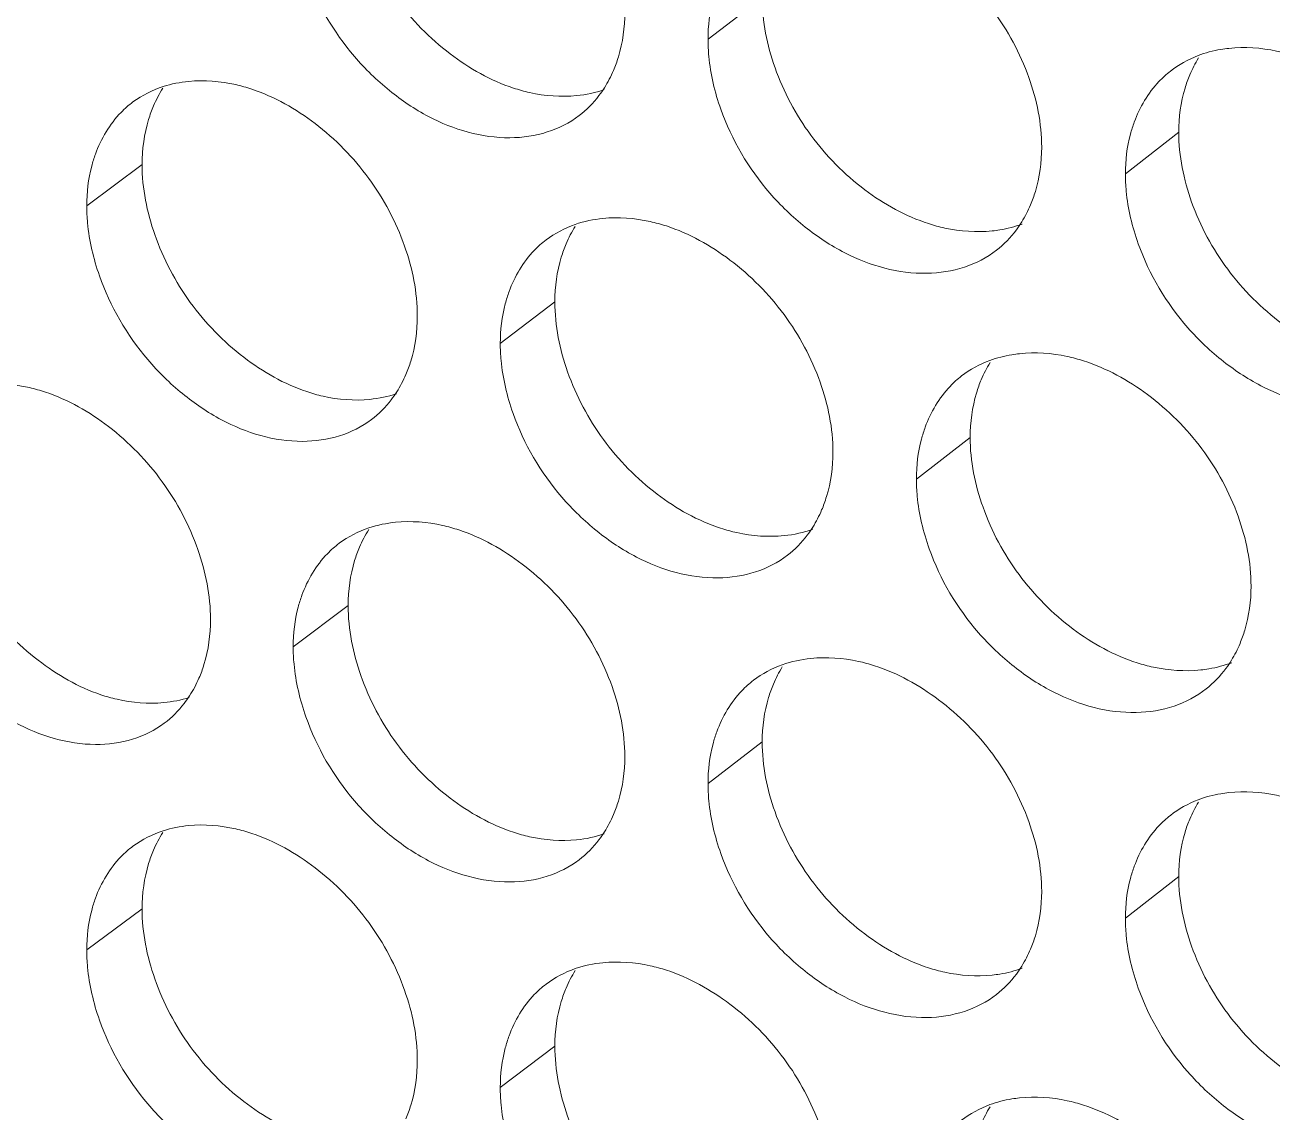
# Model space of a CAD drawing. Header units: millimetres. Extents: x 1177 to 4147, y 93 to 2194.
# Drawn here: x 2665.3 to 2678.5, y 722.42 to 733.92 of the extents above; entities that cross this region are included whole.
import ezdxf

# ---------------------------------------------------------------- set-up
doc = ezdxf.new("R2010")
doc.units = ezdxf.units.MM
doc.header["$LTSCALE"] = 0.1
doc.layers.get('0').update_dxf_attribs({"lineweight": 13})
doc.layers.add('标注', color=251, linetype='Continuous', lineweight=9)

# ---------------------------------------------------------------- blocks, each defined once
blk = doc.blocks.new('02')
for points, knots in [([(4627.348, 522.744), (4597.363, 531.299), (4553.55, 545.69), (4497.641, 568.487), (4458.71, 586.649), (4422.281, 606.068), (4388.51, 626.659), (4357.551, 648.334), (4338.416, 663.815), (4329.392, 671.722)], [0, 0, 0, 0, 0.278685, 0.411475, 0.539478, 0.662459, 0.780251, 0.892768, 1, 1, 1, 1]), ([(4626.906, 521.428), (4597.052, 529.945), (4553.424, 544.261), (4497.732, 566.923), (4458.929, 584.973), (4422.597, 604.269), (4388.892, 624.729), (4357.964, 646.263), (4338.829, 661.641), (4329.798, 669.496)], [0, 0, 0, 0, 0.278468, 0.411196, 0.539177, 0.662176, 0.780023, 0.892638, 1, 1, 1, 1]), ([(4628.518, 518.372), (4598.337, 526.935), (4554.235, 541.353), (4497.955, 564.22), (4458.766, 582.448), (4422.099, 601.945), (4388.114, 622.628), (4356.965, 644.402), (4337.717, 659.96), (4328.641, 667.907)], [0, 0, 0, 0, 0.278732, 0.411552, 0.539576, 0.662563, 0.780343, 0.892822, 1, 1, 1, 1]), ([(4328.202, 667.332), (4337.3, 659.316), (4356.601, 643.626), (4387.852, 621.677), (4421.956, 600.844), (4458.755, 581.215), (4498.091, 562.874), (4554.59, 539.876), (4598.873, 525.389), (4629.18, 516.79)], [0, 0, 0, 0, 0.107262, 0.219794, 0.337581, 0.460553, 0.588547, 0.721328, 1, 1, 1, 1])]:
    blk.add_open_spline(points, degree=3, knots=knots)
at = {"layer": '标注'}
for p, q in [((4587.849, 640.14), (4587.03, 639.512)), ((4594.147, 638.108), (4593.34, 637.476)), ((4578.474, 637.618), (4577.637, 636.996)), ((4578.474, 637.618), (4577.637, 636.996)), ((4584.714, 635.542), (4583.889, 634.916)), ((4584.714, 635.542), (4583.889, 634.916)), ((4590.993, 633.495), (4590.18, 632.865)), ((4590.993, 633.495), (4590.18, 632.865)), ((4581.589, 630.951), (4580.758, 630.327)), ((4587.849, 628.89), (4587.03, 628.262)), ((4594.147, 626.858), (4593.34, 626.226)), ((4578.474, 626.368), (4577.637, 625.746)), ((4584.714, 624.292), (4583.889, 623.666))]:
    blk.add_line(p, q, dxfattribs=at)
for centre, radius, start, end in [((4596.041, 638.253), 1.872, 148.5566, 157.3156), ((4590.188, 637.733), 1.864, 328.2673, 337.1333), ((4592.88, 633.645), 1.864, 148.3086, 157.2163), ((4592.88, 633.645), 1.864, 148.3086, 157.2163), ((4593.347, 631.103), 1.872, 328.517, 337.2337), ((4593.347, 631.103), 1.872, 328.517, 337.2337), ((4596.041, 627.003), 1.872, 148.5566, 157.3156), ((4590.188, 626.483), 1.864, 328.2673, 337.1333), ((4592.88, 622.395), 1.864, 148.3086, 157.2163)]:
    blk.add_arc(centre, radius, start, end, dxfattribs=at)
for points, knots in [([(4581.589, 642.201), (4581.589, 641.843), (4581.74, 641.098), (4582.276, 640.087), (4583.078, 639.265), (4583.744, 638.889), (4584.088, 638.775)], [0, 0, 0, 0, 0.240129, 0.498159, 0.757326, 1, 1, 1, 1]), ([(4592.075, 637.881), (4592.075, 638.239), (4591.921, 638.983), (4591.378, 639.991), (4590.566, 640.807), (4589.896, 641.18), (4589.549, 641.292)], [0, 0, 0, 0, 0.239541, 0.497113, 0.75647, 1, 1, 1, 1]), ([(4580.951, 640.519), (4581.113, 640.059), (4581.493, 639.405), (4582.193, 638.727), (4582.945, 638.218), (4583.801, 637.964), (4584.598, 638.079), (4584.937, 638.249), (4585.081, 638.359)], [0, 0, 0, 0, 0.27664, 0.415747, 0.549878, 0.789826, 0.897663, 1, 1, 1, 1]), ([(4587.163, 640.295), (4587.141, 640.235), (4587.062, 639.981), (4587.03, 639.713), (4587.03, 639.512)], [0, 0, 0, 0, 0.24094, 1, 1, 1, 1]), ([(4587.849, 640.14), (4587.849, 639.782), (4588.001, 639.037), (4588.541, 638.028), (4589.349, 637.21), (4590.018, 636.837), (4590.364, 636.726)], [0, 0, 0, 0, 0.239843, 0.497577, 0.756777, 1, 1, 1, 1]), ([(4585.601, 639.042), (4585.629, 639.109), (4585.731, 639.391), (4585.772, 639.694), (4585.772, 639.922)], [0, 0, 0, 0, 0.239896, 1, 1, 1, 1]), ([(4587.03, 639.512), (4587.03, 639.425), (4587.048, 639.066), (4587.132, 638.712), (4587.224, 638.455)], [0, 0, 0, 0, 0.240277, 1, 1, 1, 1]), ([(4595.875, 639.268), (4595.793, 639.294), (4595.477, 639.378), (4595.144, 639.401), (4594.905, 639.375)], [0, 0, 0, 0, 0.26212, 1, 1, 1, 1]), ([(4594.905, 639.375), (4594.864, 639.371), (4594.706, 639.349), (4594.55, 639.308), (4594.439, 639.266)], [0, 0, 0, 0, 0.255282, 1, 1, 1, 1]), ([(4594.02, 639.031), (4593.959, 638.983), (4593.724, 638.768), (4593.557, 638.486), (4593.475, 638.261)], [0, 0, 0, 0, 0.245125, 1, 1, 1, 1]), ([(4580.133, 638.758), (4580.053, 638.785), (4579.743, 638.872), (4579.414, 638.899), (4579.178, 638.876)], [0, 0, 0, 0, 0.262749, 1, 1, 1, 1]), ([(4580.133, 638.758), (4580.053, 638.785), (4579.743, 638.872), (4579.414, 638.899), (4579.178, 638.876)], [0, 0, 0, 0, 0.262749, 1, 1, 1, 1]), ([(4594.314, 638.975), (4594.286, 638.91), (4594.187, 638.631), (4594.147, 638.333), (4594.147, 638.108)], [0, 0, 0, 0, 0.240343, 1, 1, 1, 1]), ([(4582.635, 635.329), (4582.635, 635.688), (4582.483, 636.433), (4581.945, 637.444), (4581.142, 638.265), (4580.477, 638.643), (4580.133, 638.758)], [0, 0, 0, 0, 0.239971, 0.497989, 0.757297, 1, 1, 1, 1]), ([(4582.635, 635.329), (4582.635, 635.688), (4582.483, 636.433), (4581.945, 637.444), (4581.142, 638.265), (4580.477, 638.643), (4580.133, 638.758)], [0, 0, 0, 0, 0.239971, 0.497989, 0.757297, 1, 1, 1, 1]), ([(4584.088, 638.775), (4584.169, 638.749), (4584.479, 638.662), (4584.808, 638.637), (4585.044, 638.661)], [0, 0, 0, 0, 0.262419, 1, 1, 1, 1]), ([(4585.081, 638.359), (4585.194, 638.445), (4585.329, 638.583), (4585.438, 638.74), (4585.463, 638.781)], [0, 0, 0, 0, 0.745944, 1, 1, 1, 1]), ([(4578.336, 638.565), (4578.272, 638.517), (4578.026, 638.301), (4577.853, 638.008), (4577.768, 637.777)], [0, 0, 0, 0, 0.244355, 1, 1, 1, 1]), ([(4578.336, 638.565), (4578.272, 638.517), (4578.026, 638.301), (4577.853, 638.008), (4577.768, 637.777)], [0, 0, 0, 0, 0.244355, 1, 1, 1, 1]), ([(4578.647, 638.505), (4578.618, 638.438), (4578.515, 638.154), (4578.474, 637.848), (4578.474, 637.618)], [0, 0, 0, 0, 0.239472, 1, 1, 1, 1]), ([(4578.647, 638.505), (4578.618, 638.438), (4578.515, 638.154), (4578.474, 637.848), (4578.474, 637.618)], [0, 0, 0, 0, 0.239472, 1, 1, 1, 1]), ([(4587.224, 638.455), (4587.388, 637.993), (4587.772, 637.339), (4588.48, 636.663), (4589.24, 636.158), (4590.104, 635.912), (4590.906, 636.036), (4591.247, 636.211), (4591.391, 636.323)], [0, 0, 0, 0, 0.27593, 0.414836, 0.548888, 0.789102, 0.897272, 1, 1, 1, 1]), ([(4593.475, 638.261), (4593.452, 638.201), (4593.372, 637.947), (4593.34, 637.678), (4593.34, 637.476)], [0, 0, 0, 0, 0.241152, 1, 1, 1, 1]), ([(4594.147, 638.108), (4594.147, 637.75), (4594.3, 637.006), (4594.844, 635.999), (4595.657, 635.185), (4596.33, 634.816), (4596.677, 634.706)], [0, 0, 0, 0, 0.239562, 0.497002, 0.756233, 1, 1, 1, 1]), ([(4591.906, 637.009), (4591.934, 637.075), (4592.034, 637.355), (4592.075, 637.655), (4592.075, 637.881)], [0, 0, 0, 0, 0.240243, 1, 1, 1, 1]), ([(4577.768, 637.777), (4577.747, 637.717), (4577.668, 637.464), (4577.637, 637.197), (4577.637, 636.996)], [0, 0, 0, 0, 0.240623, 1, 1, 1, 1]), ([(4577.768, 637.777), (4577.747, 637.717), (4577.668, 637.464), (4577.637, 637.197), (4577.637, 636.996)], [0, 0, 0, 0, 0.240623, 1, 1, 1, 1]), ([(4578.474, 637.618), (4578.474, 637.259), (4578.624, 636.515), (4579.159, 635.502), (4579.958, 634.679), (4580.622, 634.3), (4580.965, 634.186)], [0, 0, 0, 0, 0.240273, 0.498452, 0.757602, 1, 1, 1, 1]), ([(4578.474, 637.618), (4578.474, 637.259), (4578.624, 636.515), (4579.159, 635.502), (4579.958, 634.679), (4580.622, 634.3), (4580.965, 634.186)], [0, 0, 0, 0, 0.240273, 0.498452, 0.757602, 1, 1, 1, 1]), ([(4593.34, 637.476), (4593.34, 637.39), (4593.358, 637.031), (4593.443, 636.677), (4593.535, 636.42)], [0, 0, 0, 0, 0.240369, 1, 1, 1, 1]), ([(4577.637, 636.996), (4577.637, 636.909), (4577.655, 636.55), (4577.739, 636.195), (4577.829, 635.937)], [0, 0, 0, 0, 0.240141, 1, 1, 1, 1]), ([(4577.637, 636.996), (4577.637, 636.909), (4577.655, 636.55), (4577.739, 636.195), (4577.829, 635.937)], [0, 0, 0, 0, 0.240141, 1, 1, 1, 1]), ([(4586.401, 636.69), (4586.32, 636.716), (4586.008, 636.802), (4585.677, 636.828), (4585.44, 636.804)], [0, 0, 0, 0, 0.262494, 1, 1, 1, 1]), ([(4586.401, 636.69), (4586.32, 636.716), (4586.008, 636.802), (4585.677, 636.828), (4585.44, 636.804)], [0, 0, 0, 0, 0.262494, 1, 1, 1, 1]), ([(4591.391, 636.323), (4591.504, 636.411), (4591.64, 636.552), (4591.748, 636.711), (4591.774, 636.753)], [0, 0, 0, 0, 0.746016, 1, 1, 1, 1]), ([(4588.919, 633.273), (4588.919, 633.631), (4588.766, 634.376), (4588.224, 635.385), (4587.415, 636.203), (4586.746, 636.577), (4586.401, 636.69)], [0, 0, 0, 0, 0.239683, 0.497404, 0.756744, 1, 1, 1, 1]), ([(4588.919, 633.273), (4588.919, 633.631), (4588.766, 634.376), (4588.224, 635.385), (4587.415, 636.203), (4586.746, 636.577), (4586.401, 636.69)], [0, 0, 0, 0, 0.239683, 0.497404, 0.756744, 1, 1, 1, 1]), ([(4590.364, 636.726), (4590.444, 636.7), (4590.757, 636.615), (4591.088, 636.591), (4591.326, 636.616)], [0, 0, 0, 0, 0.262169, 1, 1, 1, 1]), ([(4591.326, 636.616), (4591.365, 636.62), (4591.518, 636.64), (4591.669, 636.679), (4591.777, 636.719)], [0, 0, 0, 0, 0.255066, 1, 1, 1, 1]), ([(4584.581, 636.479), (4584.518, 636.431), (4584.276, 636.216), (4584.106, 635.927), (4584.022, 635.698)], [0, 0, 0, 0, 0.244673, 1, 1, 1, 1]), ([(4584.581, 636.479), (4584.518, 636.431), (4584.276, 636.216), (4584.106, 635.927), (4584.022, 635.698)], [0, 0, 0, 0, 0.244673, 1, 1, 1, 1]), ([(4584.885, 636.421), (4584.857, 636.355), (4584.755, 636.073), (4584.714, 635.77), (4584.714, 635.542)], [0, 0, 0, 0, 0.239824, 1, 1, 1, 1]), ([(4584.885, 636.421), (4584.857, 636.355), (4584.755, 636.073), (4584.714, 635.77), (4584.714, 635.542)], [0, 0, 0, 0, 0.239824, 1, 1, 1, 1]), ([(4593.535, 636.42), (4593.701, 635.958), (4594.09, 635.303), (4594.805, 634.629), (4595.574, 634.128), (4596.447, 633.889), (4597.254, 634.023), (4597.596, 634.203), (4597.74, 634.318)], [0, 0, 0, 0, 0.275228, 0.413938, 0.547913, 0.788391, 0.896887, 1, 1, 1, 1]), ([(4577.829, 635.937), (4577.99, 635.477), (4578.368, 634.824), (4579.064, 634.145), (4579.812, 633.634), (4580.663, 633.376), (4581.458, 633.487), (4581.797, 633.655), (4581.94, 633.763)], [0, 0, 0, 0, 0.276999, 0.416207, 0.550378, 0.790192, 0.897861, 1, 1, 1, 1]), ([(4577.829, 635.937), (4577.99, 635.477), (4578.368, 634.824), (4579.064, 634.145), (4579.812, 633.634), (4580.663, 633.376), (4581.458, 633.487), (4581.797, 633.655), (4581.94, 633.763)], [0, 0, 0, 0, 0.276999, 0.416207, 0.550378, 0.790192, 0.897861, 1, 1, 1, 1]), ([(4584.022, 635.698), (4584, 635.638), (4583.921, 635.385), (4583.889, 635.117), (4583.889, 634.916)], [0, 0, 0, 0, 0.240834, 1, 1, 1, 1]), ([(4584.022, 635.698), (4584, 635.638), (4583.921, 635.385), (4583.889, 635.117), (4583.889, 634.916)], [0, 0, 0, 0, 0.240834, 1, 1, 1, 1]), ([(4584.714, 635.542), (4584.714, 635.184), (4584.866, 634.439), (4585.404, 633.429), (4586.209, 632.609), (4586.876, 632.234), (4587.221, 632.122)], [0, 0, 0, 0, 0.239985, 0.497867, 0.757051, 1, 1, 1, 1]), ([(4584.714, 635.542), (4584.714, 635.184), (4584.866, 634.439), (4585.404, 633.429), (4586.209, 632.609), (4586.876, 632.234), (4587.221, 632.122)], [0, 0, 0, 0, 0.239985, 0.497867, 0.757051, 1, 1, 1, 1]), ([(4582.462, 634.445), (4582.491, 634.512), (4582.594, 634.795), (4582.635, 635.1), (4582.635, 635.329)], [0, 0, 0, 0, 0.23972, 1, 1, 1, 1]), ([(4582.462, 634.445), (4582.491, 634.512), (4582.594, 634.795), (4582.635, 635.1), (4582.635, 635.329)], [0, 0, 0, 0, 0.23972, 1, 1, 1, 1]), ([(4583.889, 634.916), (4583.889, 634.829), (4583.907, 634.47), (4583.991, 634.116), (4584.082, 633.858)], [0, 0, 0, 0, 0.240231, 1, 1, 1, 1]), ([(4583.889, 634.916), (4583.889, 634.829), (4583.907, 634.47), (4583.991, 634.116), (4584.082, 633.858)], [0, 0, 0, 0, 0.240231, 1, 1, 1, 1]), ([(4591.74, 634.76), (4591.701, 634.756), (4591.549, 634.736), (4591.398, 634.697), (4591.291, 634.658)], [0, 0, 0, 0, 0.255136, 1, 1, 1, 1]), ([(4591.74, 634.76), (4591.701, 634.756), (4591.549, 634.736), (4591.398, 634.697), (4591.291, 634.658)], [0, 0, 0, 0, 0.255136, 1, 1, 1, 1]), ([(4592.707, 634.651), (4592.626, 634.677), (4592.311, 634.762), (4591.979, 634.786), (4591.74, 634.76)], [0, 0, 0, 0, 0.262243, 1, 1, 1, 1]), ([(4592.707, 634.651), (4592.626, 634.677), (4592.311, 634.762), (4591.979, 634.786), (4591.74, 634.76)], [0, 0, 0, 0, 0.262243, 1, 1, 1, 1]), ([(4595.24, 631.246), (4595.24, 631.604), (4595.086, 632.348), (4594.541, 633.355), (4593.727, 634.17), (4593.054, 634.54), (4592.707, 634.651)], [0, 0, 0, 0, 0.239401, 0.496825, 0.756197, 1, 1, 1, 1]), ([(4595.24, 631.246), (4595.24, 631.604), (4595.086, 632.348), (4594.541, 633.355), (4593.727, 634.17), (4593.054, 634.54), (4592.707, 634.651)], [0, 0, 0, 0, 0.239401, 0.496825, 0.756197, 1, 1, 1, 1]), ([(4577.014, 634.178), (4576.934, 634.205), (4576.625, 634.293), (4576.297, 634.321), (4576.062, 634.299)], [0, 0, 0, 0, 0.262879, 1, 1, 1, 1]), ([(4590.864, 634.423), (4590.802, 634.375), (4590.565, 634.16), (4590.397, 633.875), (4590.314, 633.65)], [0, 0, 0, 0, 0.244977, 1, 1, 1, 1]), ([(4590.864, 634.423), (4590.802, 634.375), (4590.565, 634.16), (4590.397, 633.875), (4590.314, 633.65)], [0, 0, 0, 0, 0.244977, 1, 1, 1, 1]), ([(4591.161, 634.367), (4591.134, 634.301), (4591.033, 634.021), (4590.993, 633.721), (4590.993, 633.495)], [0, 0, 0, 0, 0.240171, 1, 1, 1, 1]), ([(4591.161, 634.367), (4591.134, 634.301), (4591.033, 634.021), (4590.993, 633.721), (4590.993, 633.495)], [0, 0, 0, 0, 0.240171, 1, 1, 1, 1]), ([(4579.508, 630.743), (4579.508, 631.102), (4579.357, 631.847), (4578.821, 632.859), (4578.02, 633.683), (4577.357, 634.063), (4577.014, 634.178)], [0, 0, 0, 0, 0.240116, 0.498284, 0.757575, 1, 1, 1, 1]), ([(4580.965, 634.186), (4581.045, 634.159), (4581.355, 634.072), (4581.682, 634.046), (4581.918, 634.069)], [0, 0, 0, 0, 0.262546, 1, 1, 1, 1]), ([(4580.965, 634.186), (4581.045, 634.159), (4581.355, 634.072), (4581.682, 634.046), (4581.918, 634.069)], [0, 0, 0, 0, 0.262546, 1, 1, 1, 1]), ([(4581.94, 633.763), (4582.053, 633.848), (4582.189, 633.985), (4582.297, 634.14), (4582.323, 634.181)], [0, 0, 0, 0, 0.745908, 1, 1, 1, 1]), ([(4581.94, 633.763), (4582.053, 633.848), (4582.189, 633.985), (4582.297, 634.14), (4582.323, 634.181)], [0, 0, 0, 0, 0.745908, 1, 1, 1, 1]), ([(4584.082, 633.858), (4584.245, 633.397), (4584.628, 632.744), (4585.332, 632.066), (4586.088, 631.559), (4586.948, 631.309), (4587.747, 631.429), (4588.087, 631.602), (4588.231, 631.712)], [0, 0, 0, 0, 0.276284, 0.41529, 0.549381, 0.789463, 0.897466, 1, 1, 1, 1]), ([(4584.082, 633.858), (4584.245, 633.397), (4584.628, 632.744), (4585.332, 632.066), (4586.088, 631.559), (4586.948, 631.309), (4587.747, 631.429), (4588.087, 631.602), (4588.231, 631.712)], [0, 0, 0, 0, 0.276284, 0.41529, 0.549381, 0.789463, 0.897466, 1, 1, 1, 1]), ([(4590.314, 633.65), (4590.292, 633.589), (4590.212, 633.335), (4590.18, 633.067), (4590.18, 632.865)], [0, 0, 0, 0, 0.241046, 1, 1, 1, 1]), ([(4590.314, 633.65), (4590.292, 633.589), (4590.212, 633.335), (4590.18, 633.067), (4590.18, 632.865)], [0, 0, 0, 0, 0.241046, 1, 1, 1, 1]), ([(4590.993, 633.495), (4590.993, 633.137), (4591.146, 632.393), (4591.688, 631.385), (4592.498, 630.569), (4593.169, 630.198), (4593.516, 630.087)], [0, 0, 0, 0, 0.239702, 0.497289, 0.756504, 1, 1, 1, 1]), ([(4590.993, 633.495), (4590.993, 633.137), (4591.146, 632.393), (4591.688, 631.385), (4592.498, 630.569), (4593.169, 630.198), (4593.516, 630.087)], [0, 0, 0, 0, 0.239702, 0.497289, 0.756504, 1, 1, 1, 1]), ([(4588.748, 632.397), (4588.776, 632.463), (4588.878, 632.744), (4588.919, 633.046), (4588.919, 633.273)], [0, 0, 0, 0, 0.24007, 1, 1, 1, 1]), ([(4588.748, 632.397), (4588.776, 632.463), (4588.878, 632.744), (4588.919, 633.046), (4588.919, 633.273)], [0, 0, 0, 0, 0.24007, 1, 1, 1, 1]), ([(4575.368, 633.042), (4575.368, 632.683), (4575.518, 631.938), (4576.051, 630.925), (4576.847, 630.1), (4577.509, 629.719), (4577.852, 629.604)], [0, 0, 0, 0, 0.240418, 0.498747, 0.75788, 1, 1, 1, 1]), ([(4590.18, 632.865), (4590.18, 632.779), (4590.198, 632.42), (4590.283, 632.066), (4590.375, 631.809)], [0, 0, 0, 0, 0.240323, 1, 1, 1, 1]), ([(4590.18, 632.865), (4590.18, 632.779), (4590.198, 632.42), (4590.283, 632.066), (4590.375, 631.809)], [0, 0, 0, 0, 0.240323, 1, 1, 1, 1]), ([(4583.262, 632.095), (4583.181, 632.122), (4582.87, 632.209), (4582.541, 632.235), (4582.304, 632.211)], [0, 0, 0, 0, 0.262621, 1, 1, 1, 1]), ([(4585.772, 628.672), (4585.772, 629.031), (4585.62, 629.775), (4585.08, 630.785), (4584.274, 631.605), (4583.607, 631.982), (4583.262, 632.095)], [0, 0, 0, 0, 0.239826, 0.497695, 0.75702, 1, 1, 1, 1]), ([(4587.221, 632.122), (4587.302, 632.095), (4587.613, 632.01), (4587.943, 631.985), (4588.18, 632.009)], [0, 0, 0, 0, 0.262294, 1, 1, 1, 1]), ([(4587.221, 632.122), (4587.302, 632.095), (4587.613, 632.01), (4587.943, 631.985), (4588.18, 632.009)], [0, 0, 0, 0, 0.262294, 1, 1, 1, 1]), ([(4588.231, 631.712), (4588.344, 631.799), (4588.48, 631.939), (4588.588, 632.097), (4588.614, 632.138)], [0, 0, 0, 0, 0.74598, 1, 1, 1, 1]), ([(4588.231, 631.712), (4588.344, 631.799), (4588.48, 631.939), (4588.588, 632.097), (4588.614, 632.138)], [0, 0, 0, 0, 0.74598, 1, 1, 1, 1]), ([(4581.453, 631.893), (4581.39, 631.845), (4581.146, 631.63), (4580.974, 631.339), (4580.89, 631.109)], [0, 0, 0, 0, 0.244516, 1, 1, 1, 1]), ([(4581.761, 631.834), (4581.733, 631.768), (4581.63, 631.485), (4581.589, 631.18), (4581.589, 630.951)], [0, 0, 0, 0, 0.239648, 1, 1, 1, 1]), ([(4590.375, 631.809), (4590.539, 631.347), (4590.926, 630.692), (4591.638, 630.018), (4592.403, 629.514), (4593.271, 629.272), (4594.075, 629.401), (4594.417, 629.579), (4594.561, 629.692)], [0, 0, 0, 0, 0.275578, 0.414386, 0.548399, 0.788745, 0.897079, 1, 1, 1, 1]), ([(4590.375, 631.809), (4590.539, 631.347), (4590.926, 630.692), (4591.638, 630.018), (4592.403, 629.514), (4593.271, 629.272), (4594.075, 629.401), (4594.417, 629.579), (4594.561, 629.692)], [0, 0, 0, 0, 0.275578, 0.414386, 0.548399, 0.788745, 0.897079, 1, 1, 1, 1]), ([(4574.717, 631.363), (4574.878, 630.903), (4575.253, 630.251), (4575.946, 629.57), (4576.689, 629.057), (4577.536, 628.796), (4578.328, 628.902), (4578.666, 629.067), (4578.809, 629.174)], [0, 0, 0, 0, 0.277359, 0.41667, 0.550882, 0.790562, 0.898061, 1, 1, 1, 1]), ([(4580.89, 631.109), (4580.868, 631.049), (4580.789, 630.796), (4580.758, 630.528), (4580.758, 630.327)], [0, 0, 0, 0, 0.240728, 1, 1, 1, 1]), ([(4595.073, 630.378), (4595.1, 630.444), (4595.2, 630.723), (4595.24, 631.022), (4595.24, 631.246)], [0, 0, 0, 0, 0.240415, 1, 1, 1, 1]), ([(4595.073, 630.378), (4595.1, 630.444), (4595.2, 630.723), (4595.24, 631.022), (4595.24, 631.246)], [0, 0, 0, 0, 0.240415, 1, 1, 1, 1]), ([(4581.589, 630.951), (4581.589, 630.593), (4581.74, 629.848), (4582.276, 628.837), (4583.078, 628.015), (4583.744, 627.639), (4584.088, 627.525)], [0, 0, 0, 0, 0.240129, 0.498159, 0.757326, 1, 1, 1, 1]), ([(4579.334, 629.856), (4579.363, 629.922), (4579.467, 630.207), (4579.508, 630.513), (4579.508, 630.743)], [0, 0, 0, 0, 0.239544, 1, 1, 1, 1]), ([(4580.758, 630.327), (4580.758, 630.241), (4580.776, 629.881), (4580.86, 629.527), (4580.951, 629.269)], [0, 0, 0, 0, 0.240186, 1, 1, 1, 1]), ([(4589.549, 630.042), (4589.468, 630.068), (4589.155, 630.153), (4588.824, 630.178), (4588.585, 630.153)], [0, 0, 0, 0, 0.262368, 1, 1, 1, 1]), ([(4592.075, 626.631), (4592.075, 626.989), (4591.921, 627.733), (4591.378, 628.741), (4590.566, 629.557), (4589.896, 629.93), (4589.549, 630.042)], [0, 0, 0, 0, 0.239541, 0.497113, 0.75647, 1, 1, 1, 1]), ([(4593.516, 630.087), (4593.597, 630.061), (4593.911, 629.977), (4594.242, 629.954), (4594.481, 629.979)], [0, 0, 0, 0, 0.262046, 1, 1, 1, 1]), ([(4593.516, 630.087), (4593.597, 630.061), (4593.911, 629.977), (4594.242, 629.954), (4594.481, 629.979)], [0, 0, 0, 0, 0.262046, 1, 1, 1, 1]), ([(4594.481, 629.979), (4594.521, 629.983), (4594.68, 630.005), (4594.837, 630.047), (4594.948, 630.089)], [0, 0, 0, 0, 0.25521, 1, 1, 1, 1]), ([(4594.481, 629.979), (4594.521, 629.983), (4594.68, 630.005), (4594.837, 630.047), (4594.948, 630.089)], [0, 0, 0, 0, 0.25521, 1, 1, 1, 1]), ([(4594.561, 629.692), (4594.674, 629.781), (4594.81, 629.923), (4594.917, 630.083), (4594.943, 630.125)], [0, 0, 0, 0, 0.746051, 1, 1, 1, 1]), ([(4594.561, 629.692), (4594.674, 629.781), (4594.81, 629.923), (4594.917, 630.083), (4594.943, 630.125)], [0, 0, 0, 0, 0.746051, 1, 1, 1, 1]), ([(4587.717, 629.822), (4587.655, 629.774), (4587.416, 629.559), (4587.247, 629.273), (4587.163, 629.045)], [0, 0, 0, 0, 0.244827, 1, 1, 1, 1]), ([(4588.018, 629.765), (4587.99, 629.699), (4587.889, 629.418), (4587.849, 629.117), (4587.849, 628.89)], [0, 0, 0, 0, 0.239998, 1, 1, 1, 1]), ([(4577.852, 629.604), (4577.931, 629.577), (4578.24, 629.489), (4578.567, 629.462), (4578.802, 629.485)], [0, 0, 0, 0, 0.262674, 1, 1, 1, 1]), ([(4578.809, 629.174), (4578.922, 629.259), (4579.058, 629.394), (4579.166, 629.548), (4579.192, 629.589)], [0, 0, 0, 0, 0.74587, 1, 1, 1, 1]), ([(4580.951, 629.269), (4581.113, 628.809), (4581.493, 628.155), (4582.193, 627.477), (4582.945, 626.968), (4583.801, 626.714), (4584.598, 626.829), (4584.937, 626.999), (4585.081, 627.109)], [0, 0, 0, 0, 0.27664, 0.415747, 0.549878, 0.789826, 0.897663, 1, 1, 1, 1]), ([(4587.163, 629.045), (4587.141, 628.985), (4587.062, 628.731), (4587.03, 628.463), (4587.03, 628.262)], [0, 0, 0, 0, 0.24094, 1, 1, 1, 1]), ([(4587.849, 628.89), (4587.849, 628.532), (4588.001, 627.787), (4588.541, 626.778), (4589.349, 625.96), (4590.018, 625.587), (4590.364, 625.476)], [0, 0, 0, 0, 0.239843, 0.497577, 0.756777, 1, 1, 1, 1]), ([(4585.601, 627.792), (4585.629, 627.859), (4585.731, 628.141), (4585.772, 628.444), (4585.772, 628.672)], [0, 0, 0, 0, 0.239896, 1, 1, 1, 1]), ([(4587.03, 628.262), (4587.03, 628.175), (4587.048, 627.816), (4587.132, 627.462), (4587.224, 627.205)], [0, 0, 0, 0, 0.240277, 1, 1, 1, 1]), ([(4594.905, 628.125), (4594.864, 628.121), (4594.706, 628.099), (4594.55, 628.058), (4594.439, 628.016)], [0, 0, 0, 0, 0.255282, 1, 1, 1, 1]), ([(4595.875, 628.018), (4595.793, 628.044), (4595.477, 628.128), (4595.144, 628.151), (4594.905, 628.125)], [0, 0, 0, 0, 0.26212, 1, 1, 1, 1]), ([(4594.02, 627.781), (4593.959, 627.733), (4593.724, 627.518), (4593.557, 627.236), (4593.475, 627.011)], [0, 0, 0, 0, 0.245125, 1, 1, 1, 1]), ([(4594.314, 627.725), (4594.286, 627.66), (4594.187, 627.381), (4594.147, 627.083), (4594.147, 626.858)], [0, 0, 0, 0, 0.240343, 1, 1, 1, 1]), ([(4580.133, 627.508), (4580.053, 627.535), (4579.743, 627.622), (4579.414, 627.649), (4579.178, 627.626)], [0, 0, 0, 0, 0.262749, 1, 1, 1, 1]), ([(4582.635, 624.079), (4582.635, 624.438), (4582.483, 625.183), (4581.945, 626.194), (4581.142, 627.015), (4580.477, 627.393), (4580.133, 627.508)], [0, 0, 0, 0, 0.239971, 0.497989, 0.757297, 1, 1, 1, 1]), ([(4584.088, 627.525), (4584.169, 627.499), (4584.479, 627.412), (4584.808, 627.387), (4585.044, 627.411)], [0, 0, 0, 0, 0.262419, 1, 1, 1, 1]), ([(4585.081, 627.109), (4585.194, 627.195), (4585.329, 627.333), (4585.438, 627.49), (4585.463, 627.531)], [0, 0, 0, 0, 0.745944, 1, 1, 1, 1]), ([(4578.336, 627.315), (4578.272, 627.267), (4578.026, 627.051), (4577.853, 626.758), (4577.768, 626.527)], [0, 0, 0, 0, 0.244355, 1, 1, 1, 1]), ([(4578.647, 627.255), (4578.618, 627.188), (4578.515, 626.904), (4578.474, 626.598), (4578.474, 626.368)], [0, 0, 0, 0, 0.239472, 1, 1, 1, 1]), ([(4587.224, 627.205), (4587.388, 626.743), (4587.772, 626.089), (4588.48, 625.413), (4589.24, 624.908), (4590.104, 624.662), (4590.906, 624.786), (4591.247, 624.961), (4591.391, 625.073)], [0, 0, 0, 0, 0.27593, 0.414836, 0.548888, 0.789102, 0.897272, 1, 1, 1, 1]), ([(4593.475, 627.011), (4593.452, 626.951), (4593.372, 626.697), (4593.34, 626.428), (4593.34, 626.226)], [0, 0, 0, 0, 0.241152, 1, 1, 1, 1]), ([(4594.147, 626.858), (4594.147, 626.5), (4594.3, 625.756), (4594.844, 624.749), (4595.657, 623.935), (4596.33, 623.566), (4596.677, 623.456)], [0, 0, 0, 0, 0.239562, 0.497002, 0.756233, 1, 1, 1, 1]), ([(4591.906, 625.759), (4591.934, 625.825), (4592.034, 626.105), (4592.075, 626.405), (4592.075, 626.631)], [0, 0, 0, 0, 0.240243, 1, 1, 1, 1]), ([(4577.768, 626.527), (4577.747, 626.467), (4577.668, 626.214), (4577.637, 625.947), (4577.637, 625.746)], [0, 0, 0, 0, 0.240623, 1, 1, 1, 1]), ([(4578.474, 626.368), (4578.474, 626.009), (4578.624, 625.265), (4579.159, 624.252), (4579.958, 623.429), (4580.622, 623.05), (4580.965, 622.936)], [0, 0, 0, 0, 0.240273, 0.498452, 0.757602, 1, 1, 1, 1]), ([(4593.34, 626.226), (4593.34, 626.14), (4593.358, 625.781), (4593.443, 625.427), (4593.535, 625.17)], [0, 0, 0, 0, 0.240369, 1, 1, 1, 1]), ([(4577.637, 625.746), (4577.637, 625.659), (4577.655, 625.3), (4577.739, 624.945), (4577.829, 624.687)], [0, 0, 0, 0, 0.240141, 1, 1, 1, 1]), ([(4586.401, 625.44), (4586.32, 625.466), (4586.008, 625.552), (4585.677, 625.578), (4585.44, 625.554)], [0, 0, 0, 0, 0.262494, 1, 1, 1, 1]), ([(4588.919, 622.023), (4588.919, 622.381), (4588.766, 623.126), (4588.224, 624.135), (4587.415, 624.953), (4586.746, 625.327), (4586.401, 625.44)], [0, 0, 0, 0, 0.239683, 0.497404, 0.756744, 1, 1, 1, 1]), ([(4590.364, 625.476), (4590.444, 625.45), (4590.757, 625.365), (4591.088, 625.341), (4591.326, 625.366)], [0, 0, 0, 0, 0.262169, 1, 1, 1, 1]), ([(4591.326, 625.366), (4591.365, 625.37), (4591.518, 625.39), (4591.669, 625.429), (4591.777, 625.469)], [0, 0, 0, 0, 0.255066, 1, 1, 1, 1]), ([(4591.391, 625.073), (4591.504, 625.161), (4591.64, 625.302), (4591.748, 625.461), (4591.774, 625.503)], [0, 0, 0, 0, 0.746016, 1, 1, 1, 1]), ([(4584.581, 625.229), (4584.518, 625.181), (4584.276, 624.966), (4584.106, 624.677), (4584.022, 624.448)], [0, 0, 0, 0, 0.244673, 1, 1, 1, 1]), ([(4584.885, 625.171), (4584.857, 625.105), (4584.755, 624.823), (4584.714, 624.52), (4584.714, 624.292)], [0, 0, 0, 0, 0.239824, 1, 1, 1, 1]), ([(4593.535, 625.17), (4593.701, 624.708), (4594.09, 624.053), (4594.805, 623.379), (4595.574, 622.878), (4596.447, 622.639), (4597.254, 622.773), (4597.596, 622.953), (4597.74, 623.068)], [0, 0, 0, 0, 0.275228, 0.413938, 0.547913, 0.788391, 0.896887, 1, 1, 1, 1]), ([(4577.829, 624.687), (4577.99, 624.227), (4578.368, 623.574), (4579.064, 622.895), (4579.812, 622.384), (4580.663, 622.126), (4581.458, 622.237), (4581.797, 622.405), (4581.94, 622.513)], [0, 0, 0, 0, 0.276999, 0.416207, 0.550378, 0.790192, 0.897861, 1, 1, 1, 1]), ([(4584.022, 624.448), (4584, 624.388), (4583.921, 624.135), (4583.889, 623.867), (4583.889, 623.666)], [0, 0, 0, 0, 0.240834, 1, 1, 1, 1]), ([(4584.714, 624.292), (4584.714, 623.934), (4584.866, 623.189), (4585.404, 622.179), (4586.209, 621.359), (4586.876, 620.984), (4587.221, 620.872)], [0, 0, 0, 0, 0.239985, 0.497867, 0.757051, 1, 1, 1, 1]), ([(4582.462, 623.195), (4582.491, 623.262), (4582.594, 623.545), (4582.635, 623.85), (4582.635, 624.079)], [0, 0, 0, 0, 0.23972, 1, 1, 1, 1]), ([(4583.889, 623.666), (4583.889, 623.579), (4583.907, 623.22), (4583.991, 622.866), (4584.082, 622.608)], [0, 0, 0, 0, 0.240231, 1, 1, 1, 1]), ([(4591.74, 623.51), (4591.701, 623.506), (4591.549, 623.486), (4591.398, 623.447), (4591.291, 623.408)], [0, 0, 0, 0, 0.255136, 1, 1, 1, 1]), ([(4592.707, 623.401), (4592.626, 623.427), (4592.311, 623.512), (4591.979, 623.536), (4591.74, 623.51)], [0, 0, 0, 0, 0.262243, 1, 1, 1, 1]), ([(4595.24, 619.996), (4595.24, 620.354), (4595.086, 621.098), (4594.541, 622.105), (4593.727, 622.92), (4593.054, 623.29), (4592.707, 623.401)], [0, 0, 0, 0, 0.239401, 0.496825, 0.756197, 1, 1, 1, 1])]:
    blk.add_open_spline(points, degree=3, knots=knots, dxfattribs=at)
for points in [[(4594.439, 639.266), (4594.289, 639.209), (4594.146, 639.129), (4594.02, 639.031)], [(4585.463, 638.781), (4585.516, 638.864), (4585.562, 638.952), (4585.601, 639.042)], [(4579.178, 638.876), (4579.048, 638.864), (4578.918, 638.838), (4578.794, 638.798)], [(4579.178, 638.876), (4579.048, 638.864), (4578.918, 638.838), (4578.794, 638.798)], [(4578.794, 638.798), (4578.631, 638.746), (4578.473, 638.667), (4578.336, 638.565)], [(4578.794, 638.798), (4578.631, 638.746), (4578.473, 638.667), (4578.336, 638.565)], [(4578.789, 638.773), (4578.734, 638.688), (4578.687, 638.598), (4578.647, 638.505)], [(4578.789, 638.773), (4578.734, 638.688), (4578.687, 638.598), (4578.647, 638.505)], [(4585.044, 638.661), (4585.186, 638.675), (4585.328, 638.705), (4585.462, 638.751)], [(4585.44, 636.804), (4585.298, 636.789), (4585.158, 636.76), (4585.023, 636.714)], [(4585.44, 636.804), (4585.298, 636.789), (4585.158, 636.76), (4585.023, 636.714)], [(4585.023, 636.714), (4584.865, 636.659), (4584.713, 636.58), (4584.581, 636.479)], [(4585.023, 636.714), (4584.865, 636.659), (4584.713, 636.58), (4584.581, 636.479)], [(4585.022, 636.684), (4584.969, 636.601), (4584.923, 636.512), (4584.885, 636.421)], [(4585.022, 636.684), (4584.969, 636.601), (4584.923, 636.512), (4584.885, 636.421)], [(4591.291, 634.658), (4591.138, 634.602), (4590.992, 634.522), (4590.864, 634.423)], [(4591.291, 634.658), (4591.138, 634.602), (4590.992, 634.522), (4590.864, 634.423)], [(4582.323, 634.181), (4582.377, 634.265), (4582.423, 634.354), (4582.462, 634.445)], [(4582.323, 634.181), (4582.377, 634.265), (4582.423, 634.354), (4582.462, 634.445)], [(4581.918, 634.069), (4582.054, 634.083), (4582.19, 634.11), (4582.32, 634.154)], [(4581.918, 634.069), (4582.054, 634.083), (4582.19, 634.11), (4582.32, 634.154)], [(4582.304, 632.211), (4582.168, 632.198), (4582.033, 632.17), (4581.904, 632.127)], [(4588.614, 632.138), (4588.665, 632.22), (4588.71, 632.307), (4588.748, 632.397)], [(4588.614, 632.138), (4588.665, 632.22), (4588.71, 632.307), (4588.748, 632.397)], [(4581.904, 632.127), (4581.743, 632.074), (4581.588, 631.995), (4581.453, 631.893)], [(4581.901, 632.1), (4581.847, 632.016), (4581.8, 631.927), (4581.761, 631.834)], [(4588.18, 632.009), (4588.328, 632.024), (4588.475, 632.056), (4588.615, 632.106)], [(4588.18, 632.009), (4588.328, 632.024), (4588.475, 632.056), (4588.615, 632.106)], [(4588.585, 630.153), (4588.438, 630.138), (4588.292, 630.107), (4588.152, 630.057)], [(4588.152, 630.057), (4587.997, 630.002), (4587.848, 629.923), (4587.717, 629.822)], [(4588.153, 630.026), (4588.101, 629.943), (4588.056, 629.855), (4588.018, 629.765)], [(4579.192, 629.589), (4579.247, 629.673), (4579.294, 629.763), (4579.334, 629.856)], [(4578.802, 629.485), (4578.932, 629.498), (4579.063, 629.523), (4579.187, 629.564)], [(4594.439, 628.016), (4594.289, 627.959), (4594.146, 627.879), (4594.02, 627.781)], [(4585.463, 627.531), (4585.516, 627.614), (4585.562, 627.702), (4585.601, 627.792)], [(4578.794, 627.548), (4578.631, 627.496), (4578.473, 627.417), (4578.336, 627.315)], [(4578.789, 627.523), (4578.734, 627.438), (4578.687, 627.348), (4578.647, 627.255)], [(4579.178, 627.626), (4579.048, 627.614), (4578.918, 627.588), (4578.794, 627.548)], [(4585.044, 627.411), (4585.186, 627.425), (4585.328, 627.455), (4585.462, 627.501)], [(4585.023, 625.464), (4584.865, 625.409), (4584.713, 625.33), (4584.581, 625.229)], [(4585.022, 625.434), (4584.969, 625.351), (4584.923, 625.262), (4584.885, 625.171)], [(4585.44, 625.554), (4585.298, 625.539), (4585.158, 625.51), (4585.023, 625.464)], [(4591.291, 623.408), (4591.138, 623.352), (4590.992, 623.272), (4590.864, 623.173)]]:
    blk.add_open_spline(points, degree=3, dxfattribs=at)

msp = doc.modelspace()

# ---------------------------------------------------------------- block references
at = {"xscale": 0.7, "yscale": 0.7, "zscale": 0.7}
msp.add_blockref('02', (-538.391, 286.112), dxfattribs=at)

doc.saveas('drawing.dxf')
